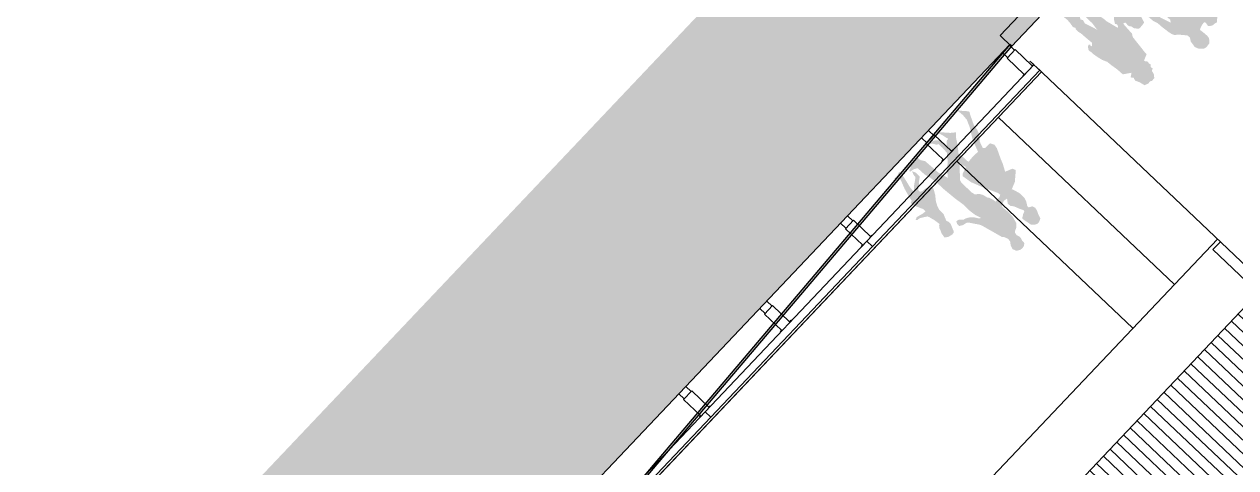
# Model space of a CAD drawing. Header units: inches. Extents: x -3368894 to 5148796, y 84 to 10864301.
# Drawn here: x 503408.07 to 503423.53, y 4346117.28 to 4346122.94 of the extents above; entities that cross this region are included whole.
import ezdxf

# ---------------------------------------------------------------- set-up
doc = ezdxf.new("R2010")
doc.units = ezdxf.units.IN
doc.header["$MEASUREMENT"] = 0
doc.layers.add('cm_arredi secondo piano', color=252, linetype='Continuous')
for name, color, linetype, lineweight in [('cm_campiture', 252, 'Continuous', 9), ('cm_linea di terra', 4, 'Continuous', 25), ('cp_piattaforme volumi_linea', 4, 'Continuous', 25)]:
    doc.layers.add(name, color=color, linetype=linetype, lineweight=lineweight)

msp = doc.modelspace()

# ---------------------------------------------------------------- hatches: boundary and pattern name
at = {"layer": 'cm_arredi secondo piano', "linetype": 'Continuous'}
msp.add_hatch(color=252, dxfattribs=at).paths.add_polyline_path([(503422.72, 4346122.814), (503422.754, 4346122.802), (503422.801, 4346122.808), (503422.859, 4346122.803), (503422.916, 4346122.798), (503422.949, 4346122.771), (503422.961, 4346122.718), (503422.992, 4346122.676), (503423.009, 4346122.651), (503423.053, 4346122.631), (503423.095, 4346122.628), (503423.127, 4346122.627), (503423.161, 4346122.649), (503423.198, 4346122.697), (503423.199, 4346122.733), (503423.189, 4346122.771), (503423.167, 4346122.796), (503423.126, 4346122.831), (503423.078, 4346122.868), (503423.086, 4346122.898), (503423.11, 4346122.941), (503423.133, 4346122.965), (503423.152, 4346122.96), (503423.181, 4346122.916), (503423.205, 4346122.918), (503423.234, 4346122.923), (503423.268, 4346122.95), (503423.295, 4346122.966), (503423.296, 4346122.993), (503423.298, 4346123.029), (503423.282, 4346123.057), (503423.243, 4346123.094), (503423.225, 4346123.111), (503423.231, 4346123.143), (503423.171, 4346123.216), (503423.102, 4346123.273), (503423.061, 4346123.287), (503423.028, 4346123.318), (503422.978, 4346123.366), (503422.944, 4346123.361), (503422.902, 4346123.421), (503422.869, 4346123.54), (503422.835, 4346123.534), (503422.791, 4346123.506), (503422.818, 4346123.464), (503422.841, 4346123.396), (503422.758, 4346123.462), (503422.705, 4346123.533), (503422.57, 4346123.67), (503422.449, 4346123.801), (503422.41, 4346123.817), (503422.35, 4346123.849), (503422.289, 4346123.907), (503422.233, 4346123.931), (503422.197, 4346123.977), (503422.143, 4346124.004), (503422.125, 4346123.971), (503422.179, 4346123.875), (503422.182, 4346123.834), (503422.197, 4346123.82), (503422.216, 4346123.831), (503422.237, 4346123.782), (503422.278, 4346123.747), (503422.327, 4346123.742), (503422.336, 4346123.713), (503422.378, 4346123.686), (503422.393, 4346123.667), (503422.444, 4346123.573), (503422.35, 4346123.662), (503422.276, 4346123.724), (503422.043, 4346123.937), (503422.008, 4346123.987), (503421.974, 4346124.017), (503421.948, 4346123.985), (503421.926, 4346123.965), (503421.899, 4346123.935), (503421.968, 4346123.888), (503422.01, 4346123.832), (503422.102, 4346123.711), (503422.181, 4346123.636), (503422.245, 4346123.559), (503422.283, 4346123.494), (503422.359, 4346123.413), (503422.447, 4346123.305), (503422.504, 4346123.255), (503422.502, 4346123.232), (503422.522, 4346123.205), (503422.537, 4346123.207), (503422.536, 4346123.179), (503422.573, 4346123.136), (503422.634, 4346123.086), (503422.657, 4346123.036), (503422.698, 4346122.996), (503422.705, 4346122.96), (503422.651, 4346122.987), (503422.58, 4346123.021), (503422.528, 4346123.058), (503422.433, 4346123.132), (503422.423, 4346123.157), (503422.416, 4346123.181), (503422.381, 4346123.214), (503422.362, 4346123.22), (503422.334, 4346123.238), (503422.285, 4346123.256), (503422.239, 4346123.208), (503422.206, 4346123.247), (503422.14, 4346123.331), (503422.083, 4346123.376), (503422.046, 4346123.354), (503421.97, 4346123.413), (503421.902, 4346123.461), (503421.839, 4346123.533), (503421.775, 4346123.589), (503421.749, 4346123.618), (503421.712, 4346123.658), (503421.656, 4346123.603), (503421.654, 4346123.592), (503421.691, 4346123.57), (503421.732, 4346123.556), (503421.722, 4346123.532), (503421.82, 4346123.422), (503421.806, 4346123.39), (503421.831, 4346123.333), (503421.902, 4346123.224), (503421.89, 4346123.186), (503422.008, 4346123.078), (503421.979, 4346123.043), (503421.981, 4346122.996), (503421.993, 4346122.943), (503422.018, 4346122.94), (503422.034, 4346122.913), (503422.026, 4346122.895), (503421.954, 4346122.938), (503421.885, 4346122.979), (503421.853, 4346123.006), (503421.779, 4346123.059), (503421.679, 4346123.146), (503421.622, 4346123.191), (503421.546, 4346123.242), (503421.492, 4346123.286), (503421.449, 4346123.31), (503421.43, 4346123.295), (503421.386, 4346123.336), (503421.345, 4346123.35), (503421.31, 4346123.33), (503421.287, 4346123.289), (503421.384, 4346123.255), (503421.38, 4346123.238), (503421.413, 4346123.211), (503421.504, 4346123.145), (503421.57, 4346123.079), (503421.655, 4346122.998), (503421.701, 4346122.955), (503421.767, 4346122.867), (503421.719, 4346122.896), (503421.607, 4346122.952), (503421.585, 4346122.994), (503421.553, 4346123), (503421.543, 4346123.046), (503421.53, 4346123.038), (503421.511, 4346123.052), (503421.421, 4346123.137), (503421.386, 4346123.161), (503421.37, 4346123.148), (503421.35, 4346123.171), (503421.329, 4346123.179), (503421.299, 4346123.17), (503421.262, 4346123.184), (503421.229, 4346123.174), (503421.206, 4346123.15), (503421.219, 4346123.121), (503421.245, 4346123.121), (503421.292, 4346123.11), (503421.284, 4346123.093), (503421.293, 4346123.067), (503421.384, 4346122.997), (503421.42, 4346122.956), (503421.455, 4346122.906), (503421.492, 4346122.892), (503421.49, 4346122.877), (503421.527, 4346122.842), (503421.557, 4346122.825), (503421.62, 4346122.77), (503421.699, 4346122.704), (503421.701, 4346122.684), (503421.696, 4346122.657), (503421.681, 4346122.667), (503421.676, 4346122.68), (503421.657, 4346122.681), (503421.647, 4346122.653), (503421.657, 4346122.607), (503421.689, 4346122.584), (503421.709, 4346122.565), (503421.763, 4346122.526), (503421.828, 4346122.486), (503421.895, 4346122.46), (503421.949, 4346122.416), (503422.018, 4346122.367), (503422.093, 4346122.301), (503422.163, 4346122.314), (503422.203, 4346122.321), (503422.201, 4346122.306), (503422.192, 4346122.261), (503422.232, 4346122.26), (503422.237, 4346122.243), (503422.252, 4346122.22), (503422.28, 4346122.21), (503422.31, 4346122.198), (503422.334, 4346122.184), (503422.371, 4346122.162), (503422.417, 4346122.184), (503422.444, 4346122.213), (503422.465, 4346122.217), (503422.494, 4346122.252), (503422.491, 4346122.297), (503422.464, 4346122.347), (503422.474, 4346122.375), (503422.446, 4346122.398), (503422.451, 4346122.426), (503422.43, 4346122.438), (503422.401, 4346122.469), (503422.38, 4346122.468), (503422.363, 4346122.476), (503422.397, 4346122.56), (503422.375, 4346122.581), (503422.218, 4346122.779), (503422.211, 4346122.819), (503422.16, 4346122.876), (503422.097, 4346122.948), (503422.122, 4346122.962), (503422.135, 4346122.954), (503422.157, 4346122.924), (503422.181, 4346122.914), (503422.2, 4346122.913), (503422.215, 4346122.903), (503422.239, 4346122.888), (503422.273, 4346122.885), (503422.303, 4346122.886), (503422.338, 4346122.923), (503422.365, 4346122.964), (503422.333, 4346123.023), (503422.311, 4346123.069), (503422.297, 4346123.099), (503422.313, 4346123.137), (503422.324, 4346123.135), (503422.325, 4346123.11), (503422.333, 4346123.102), (503422.374, 4346123.079), (503422.392, 4346123.058), (503422.479, 4346122.984), (503422.535, 4346122.956), (503422.59, 4346122.908), (503422.681, 4346122.838)])
h = msp.add_hatch(color=252, dxfattribs=at)
h.paths.add_polyline_path([(503420.537, 4346121.215), (503420.558, 4346121.168), (503420.591, 4346121.059), (503420.683, 4346121.097), (503420.727, 4346121.08), (503420.715, 4346120.93), (503420.676, 4346120.836), (503420.716, 4346120.818), (503420.779, 4346120.782), (503420.837, 4346120.726), (503420.86, 4346120.678), (503420.874, 4346120.618), (503420.891, 4346120.604), (503420.937, 4346120.617), (503420.974, 4346120.6), (503420.998, 4346120.564), (503421.014, 4346120.516), (503421.041, 4346120.462), (503421.024, 4346120.418), (503421.008, 4346120.397), (503420.965, 4346120.382), (503420.918, 4346120.385), (503420.877, 4346120.414), (503420.837, 4346120.438), (503420.808, 4346120.465), (503420.823, 4346120.526), (503420.836, 4346120.549), (503420.827, 4346120.569), (503420.774, 4346120.586), (503420.704, 4346120.617), (503420.656, 4346120.624), (503420.624, 4346120.652), (503420.615, 4346120.718), (503420.604, 4346120.709), (503420.575, 4346120.687), (503420.552, 4346120.644), (503420.552, 4346120.612), (503420.638, 4346120.537), (503420.685, 4346120.49), (503420.705, 4346120.453), (503420.733, 4346120.405), (503420.732, 4346120.342), (503420.718, 4346120.307), (503420.718, 4346120.279), (503420.738, 4346120.249), (503420.767, 4346120.235), (503420.792, 4346120.214), (503420.802, 4346120.188), (503420.837, 4346120.147), (503420.828, 4346120.107), (503420.81, 4346120.083), (503420.782, 4346120.061), (503420.735, 4346120.05), (503420.684, 4346120.072), (503420.661, 4346120.121), (503420.655, 4346120.168), (503420.628, 4346120.203), (503420.578, 4346120.225), (503420.551, 4346120.226), (503420.287, 4346120.376), (503420.253, 4346120.386), (503420.194, 4346120.396), (503420.122, 4346120.411), (503420.093, 4346120.405), (503420.054, 4346120.378), (503420.006, 4346120.366), (503419.978, 4346120.391), (503419.968, 4346120.429), (503420.003, 4346120.447), (503420.064, 4346120.447), (503420.075, 4346120.457), (503420.12, 4346120.474), (503420.186, 4346120.478), (503420.257, 4346120.463), (503420.285, 4346120.468), (503420.205, 4346120.51), (503420.135, 4346120.564), (503420.064, 4346120.635), (503419.951, 4346120.718), (503419.815, 4346120.83), (503419.726, 4346120.912), (503419.631, 4346120.985), (503419.564, 4346121.023), (503419.474, 4346121.104), (503419.426, 4346121.091), (503419.382, 4346121.061), (503419.367, 4346121.067), (503419.396, 4346121.149), (503419.426, 4346121.236), (503419.468, 4346121.241), (503419.513, 4346121.206), (503419.569, 4346121.194), (503419.653, 4346121.122), (503419.742, 4346121.045), (503419.86, 4346120.98), (503419.851, 4346121.073), (503419.857, 4346121.188), (503419.849, 4346121.299), (503419.793, 4346121.362), (503419.741, 4346121.411), (503419.717, 4346121.403), (503419.672, 4346121.415), (503419.607, 4346121.421), (503419.626, 4346121.43), (503419.688, 4346121.457), (503419.762, 4346121.46), (503419.803, 4346121.419), (503419.846, 4346121.388), (503419.845, 4346121.453), (503419.864, 4346121.481), (503419.843, 4346121.489), (503419.796, 4346121.522), (503419.749, 4346121.545), (503419.745, 4346121.564), (503419.889, 4346121.554), (503419.962, 4346121.561), (503419.962, 4346121.509), (503419.967, 4346121.477), (503419.978, 4346121.43), (503419.985, 4346121.382), (503419.99, 4346121.346), (503419.996, 4346121.286), (503420.068, 4346121.235), (503420.121, 4346121.183), (503420.176, 4346121.249), (503420.245, 4346121.314), (503420.176, 4346121.465), (503420.154, 4346121.563), (503420.14, 4346121.622), (503420.103, 4346121.72), (503420.049, 4346121.784), (503419.975, 4346121.844), (503420.05, 4346121.834), (503420.12, 4346121.83), (503420.135, 4346121.823), (503420.144, 4346121.786), (503420.193, 4346121.65), (503420.237, 4346121.589), (503420.26, 4346121.532), (503420.268, 4346121.44), (503420.307, 4346121.359), (503420.336, 4346121.363), (503420.398, 4346121.421), (503420.456, 4346121.402), (503420.485, 4346121.359)], flags=0)
h.paths.add_polyline_path([(503420.091, 4346121.118), (503420.007, 4346121.171), (503420.016, 4346120.95), (503420.029, 4346120.924), (503420.103, 4346120.852), (503420.162, 4346120.796), (503420.203, 4346120.77), (503420.265, 4346120.775), (503420.312, 4346120.761), (503420.365, 4346120.729), (503420.387, 4346120.727), (503420.432, 4346120.705), (503420.47, 4346120.676), (503420.487, 4346120.707), (503420.518, 4346120.735), (503420.528, 4346120.764), (503420.503, 4346120.786), (503420.314, 4346120.857), (503420.156, 4346120.925), (503420.05, 4346121.001), (503420.05, 4346121.035), (503420.084, 4346121.107)], flags=0)
msp.add_hatch(color=252, dxfattribs=at).paths.add_polyline_path([(503419.574, 4346120.554), (503419.546, 4346120.529), (503419.463, 4346120.48), (503419.449, 4346120.445), (503419.471, 4346120.444), (503419.504, 4346120.467), (503419.599, 4346120.489), (503419.624, 4346120.478), (503419.693, 4346120.438), (503419.759, 4346120.387), (503419.748, 4346120.381), (503419.75, 4346120.345), (503419.771, 4346120.298), (503419.779, 4346120.272), (503419.818, 4346120.219), (503419.869, 4346120.229), (503419.916, 4346120.258), (503419.934, 4346120.282), (503419.934, 4346120.299), (503419.893, 4346120.399), (503419.867, 4346120.422), (503419.842, 4346120.43), (503419.823, 4346120.474), (503419.803, 4346120.522), (503419.752, 4346120.57), (503419.726, 4346120.618), (503419.707, 4346120.681), (503419.698, 4346120.764), (503419.676, 4346120.844), (503419.631, 4346120.875), (503419.566, 4346120.838), (503419.531, 4346120.809), (503419.501, 4346120.803), (503419.48, 4346120.826), (503419.49, 4346120.866), (503419.493, 4346120.911), (503419.489, 4346120.926), (503419.502, 4346120.996), (503419.453, 4346121.046), (503419.403, 4346121.066), (503419.421, 4346121.021), (503419.443, 4346120.994), (503419.443, 4346120.965), (503419.427, 4346120.876), (503419.429, 4346120.795), (503419.375, 4346120.863), (503419.345, 4346120.913), (503419.293, 4346120.997), (503419.247, 4346121.055), (503419.232, 4346121.05), (503419.219, 4346121.014), (503419.176, 4346120.972), (503419.183, 4346120.963), (503419.246, 4346120.971), (503419.261, 4346120.947), (503419.308, 4346120.84), (503419.358, 4346120.75), (503419.401, 4346120.685), (503419.384, 4346120.667), (503419.407, 4346120.635), (503419.55, 4346120.58)], flags=0)
at = {"layer": 'cm_campiture'}
h = msp.add_hatch(color=253, dxfattribs=at)
h.dxf.hatch_style = 1
h.paths.add_polyline_path([(503388.768, 4346090.417), (503389.027, 4346090.685), (503389.917, 4346091.582), (503390.468, 4346092.091), (503390.839, 4346092.402), (503391.15, 4346092.648), (503391.573, 4346092.974), (503392.34, 4346093.624), (503393.087, 4346094.294), (503393.782, 4346095.013), (503394.514, 4346095.697), (503395.101, 4346096.304), (503395.773, 4346096.85), (503396.473, 4346097.507), (503396.926, 4346097.919), (503397.868, 4346098.649), (503398.487, 4346099.302), (503399.917, 4346100.814), (503420.65, 4346122.678), (503420.527, 4346122.795), (503423.23, 4346125.645), (503423.375, 4346125.508), (503427.594, 4346129.957), (503425.288, 4346132.143), (503387.164, 4346091.938)])
h = msp.add_hatch(dxfattribs=at)
h.set_pattern_fill('ANSI31', color=256, angle=45)
h.set_pattern_definition([(316.5212, (503416.62681, 4346113.93469), (0.0860107, 0.0907037), [])])
h.paths.add_polyline_path([(503419.79, 4346115.262), (503420.238, 4346114.837), (503420.238, 4346114.837), (503420.819, 4346114.287), (503424.851, 4346118.539), (503424.27, 4346119.09), (503423.822, 4346119.514)])
at = {"layer": 'cp_piattaforme volumi_linea'}
h = msp.add_hatch(color=256, dxfattribs=at)
h.dxf.hatch_style = 1
h.paths.add_polyline_path([(503420.65, 4346122.678), (503420.669, 4346122.663), (503423.379, 4346125.504), (503423.23, 4346125.645), (503420.527, 4346122.795)])
at = {"layer": 'cp_piattaforme volumi_linea', "linetype": 'Continuous'}
h = msp.add_hatch(color=256, dxfattribs=at)
h.dxf.hatch_style = 1
h.paths.add_polyline_path([(503414.792, 4346115.73), (503420.675, 4346122.661), (503420.652, 4346122.68), (503414.77, 4346115.751)])

# ---------------------------------------------------------------- linework, layer by layer
at = {"color": 1}
msp.add_lwpolyline([(503414.764, 4346115.701), (503421.053, 4346122.333)], dxfattribs=at)
at = {"layer": 'cm_campiture', "ltscale": 0.5}
msp.add_lwpolyline([(503420.956, 4346122.425), (503420.908, 4346122.471)], dxfattribs=at)
at = {"layer": 'cm_linea di terra'}
for points in [[(503427.59, 4346129.953), (503420.672, 4346122.657), (503420.527, 4346122.795), (503423.23, 4346125.645)], [(503399.912, 4346100.809), (503399.944, 4346100.843), (503399.944, 4346100.843), (503420.652, 4346122.68)]]:
    msp.add_lwpolyline(points, dxfattribs=at)
at = {"layer": 'cp_piattaforme volumi_linea', "linetype": 'Continuous'}
for p, q in [((503420.711, 4346122.609), (503420.649, 4346122.669)), ((503420.622, 4346122.515), (503420.558, 4346122.575)), ((503419.679, 4346121.521), (503419.617, 4346121.58)), ((503419.679, 4346121.521), (503419.617, 4346121.58)), ((503419.59, 4346121.426), (503419.528, 4346121.485)), ((503419.59, 4346121.426), (503419.528, 4346121.485)), ((503418.647, 4346120.432), (503418.58, 4346120.496)), ((503418.647, 4346120.432), (503418.58, 4346120.496)), ((503418.558, 4346120.338), (503418.491, 4346120.401)), ((503418.558, 4346120.338), (503418.491, 4346120.401)), ((503417.615, 4346119.344), (503417.548, 4346119.407)), ((503417.615, 4346119.344), (503417.548, 4346119.407)), ((503417.526, 4346119.249), (503417.459, 4346119.313)), ((503417.526, 4346119.249), (503417.459, 4346119.313)), ((503416.583, 4346118.255), (503416.516, 4346118.319)), ((503416.583, 4346118.255), (503416.516, 4346118.319)), ((503416.493, 4346118.161), (503416.427, 4346118.224)), ((503416.493, 4346118.161), (503416.427, 4346118.224))]:
    msp.add_line(p, q, dxfattribs=at)
for points in [[(503414.792, 4346115.73), (503420.675, 4346122.661), (503420.652, 4346122.68), (503414.77, 4346115.751)], [(503420.959, 4346122.423), (503418.826, 4346120.173), (503418.898, 4346120.104), (503421.032, 4346122.354)], [(503418.826, 4346120.173), (503416.762, 4346117.996), (503416.834, 4346117.927), (503418.898, 4346120.104)], [(503416.762, 4346117.996), (503414.697, 4346115.819), (503414.77, 4346115.751), (503416.834, 4346117.927)]]:
    msp.add_lwpolyline(points, close=True, dxfattribs=at)
for points in [[(503420.936, 4346122.41), (503420.718, 4346122.616), (503420.615, 4346122.508), (503420.833, 4346122.301)], [(503421.053, 4346122.333), (503396.145, 4346096.065), (503396.123, 4346096.086)], [(503421.032, 4346122.354), (503421.053, 4346122.333), (503408.599, 4346109.199), (503408.577, 4346109.22)], [(503420.833, 4346122.301), (503420.816, 4346122.283), (503420.821, 4346122.277), (503420.959, 4346122.423), (503420.953, 4346122.428), (503420.936, 4346122.41)], [(503419.904, 4346121.322), (503419.686, 4346121.528), (503419.583, 4346121.419), (503419.801, 4346121.213)], [(503419.904, 4346121.322), (503419.686, 4346121.528), (503419.583, 4346121.419), (503419.801, 4346121.213)], [(503419.801, 4346121.213), (503419.783, 4346121.195), (503419.789, 4346121.189), (503419.927, 4346121.334), (503419.921, 4346121.34), (503419.904, 4346121.322)], [(503419.801, 4346121.213), (503419.783, 4346121.195), (503419.789, 4346121.189), (503419.927, 4346121.334), (503419.921, 4346121.34), (503419.904, 4346121.322)], [(503418.872, 4346120.233), (503418.654, 4346120.44), (503418.551, 4346120.331), (503418.769, 4346120.124)], [(503418.872, 4346120.233), (503418.654, 4346120.44), (503418.551, 4346120.331), (503418.769, 4346120.124)], [(503418.769, 4346120.124), (503418.751, 4346120.106), (503418.757, 4346120.101), (503418.895, 4346120.246), (503418.889, 4346120.251), (503418.872, 4346120.233)], [(503418.769, 4346120.124), (503418.751, 4346120.106), (503418.757, 4346120.101), (503418.895, 4346120.246), (503418.889, 4346120.251), (503418.872, 4346120.233)], [(503417.84, 4346119.145), (503417.622, 4346119.351), (503417.519, 4346119.242), (503417.736, 4346119.036)], [(503417.84, 4346119.145), (503417.622, 4346119.351), (503417.519, 4346119.242), (503417.736, 4346119.036)], [(503417.736, 4346119.036), (503417.719, 4346119.018), (503417.725, 4346119.012), (503417.863, 4346119.157), (503417.857, 4346119.163), (503417.84, 4346119.145)], [(503417.736, 4346119.036), (503417.719, 4346119.018), (503417.725, 4346119.012), (503417.863, 4346119.157), (503417.857, 4346119.163), (503417.84, 4346119.145)], [(503416.807, 4346118.056), (503416.59, 4346118.263), (503416.487, 4346118.154), (503416.704, 4346117.947)], [(503416.807, 4346118.056), (503416.59, 4346118.263), (503416.487, 4346118.154), (503416.704, 4346117.947)], [(503416.704, 4346117.947), (503416.687, 4346117.929), (503416.693, 4346117.924), (503416.83, 4346118.069), (503416.825, 4346118.074), (503416.807, 4346118.056)], [(503416.704, 4346117.947), (503416.687, 4346117.929), (503416.693, 4346117.924), (503416.83, 4346118.069), (503416.825, 4346118.074), (503416.807, 4346118.056)]]:
    msp.add_lwpolyline(points, dxfattribs=at)
at = {"layer": 'cp_piattaforme volumi_linea'}
for points in [[(503420.981, 4346122.402), (503424.367, 4346119.191), (503424.27, 4346119.09), (503423.242, 4346120.065), (503423.338, 4346120.166)], [(503422.752, 4346119.62), (503420.503, 4346121.753)], [(503422.222, 4346119.061), (503419.973, 4346121.194)], [(503423.303, 4346120.2), (503417.014, 4346113.568)], [(503423.822, 4346119.514), (503419.79, 4346115.262)]]:
    msp.add_lwpolyline(points, dxfattribs=at)

doc.saveas('drawing.dxf')
